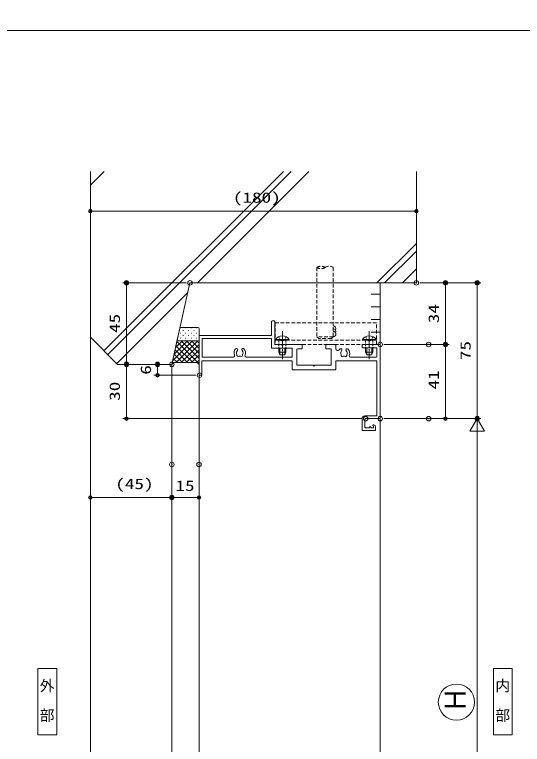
# Model space of a CAD drawing. Units: millimetres, scale not verified. Extents: x -584 to 584, y -818 to 818.
# Drawn here: x 27.2 to 307.6, y -421.9 to -18.7 of the extents above; entities that cross this region are included whole.
import ezdxf
from ezdxf.enums import TextEntityAlignment as Align

# ---------------------------------------------------------------- set-up
doc = ezdxf.new("R2010")
doc.units = ezdxf.units.MM
doc.header["$LTSCALE"] = 5
doc.header["$PDMODE"] = 32
doc.header["$PDSIZE"] = 2.5
for name, pattern in [('CHAIN2', [12, 9, -1, 1, -1]), ('DASHED1', [1.8, 1.2, -0.6]), ('DASHED2', [3, 2, -1])]:
    doc.linetypes.add(name, pattern=pattern)
for name, color, linetype, lineweight in [('0-0_Defpoints', 7, 'Continuous', 9), ('0-1_KATAZAI', 7, 'Continuous', 9), ('0-2_0', 7, 'Continuous', 9), ('0-3__0-0_', 7, 'Continuous', 9), ('0-4_USERZ', 3, 'Continuous', 9), ('0-A_PARTS2', 134, 'Continuous', 9), ('0-B_SYMBOLS2', 134, 'Continuous', 9), ('0-E_PARTS3', 134, 'Continuous', 9), ('0-F_YSS_ZEN', 6, 'Continuous', 9), ('1-0_osamari-u-', 4, 'Continuous', 9), ('1-2_1-3', 3, 'DASHED2', 9), ('1-3__0-7_', 7, 'Continuous', 9), ('1-4_USER1', 4, 'Continuous', 9), ('1-5_PARTS1', 4, 'Continuous', 9)]:
    doc.layers.add(name, color=color, linetype=linetype, lineweight=lineweight)
doc.styles.add('@ＭＳ ゴシック', font='')
doc.styles.add('ＭＳ ゴシック', font='')
doc.styles.get('@ＭＳ ゴシック').set_extended_font_data('@MS Gothic')
doc.styles.get('ＭＳ ゴシック').set_extended_font_data('MS Gothic')

# ---------------------------------------------------------------- blocks, each defined once
blk = doc.blocks.new('WAKU-U')
at = {"layer": '0-2_0'}
for p, q in [((-148.52, 0), (53.5, 0)), ((-150.02, -48.5), (-150.02, -1.5)), ((-141.02, -10.5), (-141.02, -48.5)), ((-116.5, -9), (-139.52, -9)), ((-115, -82.08), (-115, -10.5)), ((46, -9), (-103.5, -9)), ((47.5, -42.5), (47.5, -10.5)), ((55, -1.5), (55, -40)), ((72.5, -18.75), (72.5, -17.5)), ((75.34, -18.89), (74.66, -19.61)), ((76.25, -18.5), (80, -18.5)), ((77.5, -12.5), (86, -12.5)), ((87.5, -14), (87.5, -47.5)), ((-142.52, -50), (-148.52, -50)), ((85, -50), (55, -50)), ((57.5, -42.5), (77.5, -42.5)), ((-136.59, -94), (-136.54, -94)), ((-136.59, -106), (-136.54, -106)), ((-150.02, -148.5), (-150.02, -123.99)), ((-148.52, -122.49), (-137.82, -122.49)), ((-137.52, -136.49), (-137.52, -148.5)), ((-94, -134.99), (-136.02, -134.99)), ((-92.5, -180), (-92.5, -136.49)), ((-80, -123.99), (-80, -241)), ((-139.02, -150), (-148.52, -150)), ((-92.5, -228.5), (-92.5, -184.99)), ((-150.02, -267.5), (-150.02, -216.5)), ((-148.52, -215), (-139.02, -215)), ((-137.52, -216.5), (-137.52, -228.5)), ((-136.02, -230), (-94, -230)), ((-140.02, -244), (-140.02, -298.5)), ((-116.5, -242.5), (-138.52, -242.5)), ((-115, -369.88), (-115, -244)), ((-105, -244), (-105, -317.5)), ((-81.5, -242.5), (-103.5, -242.5)), ((-150.02, -289.5), (-150.02, -272.49)), ((-215.02, -298.5), (-215.02, -292.5)), ((-213.52, -291), (-151.52, -291)), ((-137.24, -381.5), (-137.19, -381.5)), ((-125.87, -378.55), (-126.44, -378.29)), ((-137.24, -393.5), (-137.19, -393.5)), ((-66.5, -500), (-173.52, -500)), ((-65, -494), (-65, -498.5))]:
    blk.add_line(p, q, dxfattribs=at)
for points in [[(-105, -10.5), (-105, -122.49), (-81.5, -122.49)], [(80, -40), (80, -30.5), (77, -27.5), (80, -24.5), (80, -18.5)], [(-125.22, -91.05), (-125.79, -90.79), (-127.76, -91.14)], [(-175.02, -498.5), (-175.02, -300), (-213.52, -300)], [(-141.52, -300), (-166.02, -300), (-166.02, -491), (-115, -491), (-115, -405.12)], [(-105, -317.5), (-105, -492.5), (-66.5, -492.5)], [(-125.87, -378.55), (-126.44, -378.29), (-128.41, -378.64)]]:
    blk.add_lwpolyline(points, dxfattribs=at)
for centre, radius, start, end in [((-148.52, -1.5), 1.5, 90, 180), ((53.5, -1.5), 1.5, 360, 90), ((-139.52, -10.5), 1.5, 90, 180), ((-116.5, -10.5), 1.5, 0, 90), ((-103.5, -10.5), 1.5, 90, 180), ((46, -10.5), 1.5, 0, 90), ((77.5, -17.5), 5, 90, 180), ((73.75, -18.75), 1.25, 180, 316.39718), ((76.25, -19.75), 1.25, 90, 136.39718), ((86, -14), 1.5, 0, 90), ((57.5, -40), 2.5, 180, 270), ((77.5, -40), 2.5, 270, 0), ((-148.52, -48.5), 1.5, 180, 270), ((-142.52, -48.5), 1.5, 270, 0), ((55, -42.5), 7.5, 180, 270), ((85, -47.5), 2.5, 270, 0), ((-134.84, -90.97), 3.5, 133.7398, 240), ((-126.2, -100), 16, 66.74202, 133.7398), ((-134.84, -90.97), 3.5, 240, 313.7398), ((-126.2, -100), 9, 100, 133.7398), ((-126.2, -100), 9, 59.14685, 83.7398), ((-120.06, -95.7), 3.75, 315.95278, 114.04722), ((-118.5, -82.08), 3.5, 246.74202, 0), ((-126.2, -100), 9, 349.14685, 10.85315), ((-134.84, -109.03), 3.5, 120, 226.2602), ((-137.82, -117.49), 5, 270, 56.39324), ((-126.2, -100), 16, 226.2602, 236.39324), ((-134.84, -109.03), 3.5, 46.2602, 120), ((-126.2, -100), 9, 226.2602, 260), ((-126.2, -100), 9, 260, 300.85315), ((-120.06, -104.3), 3.75, 245.95278, 44.04722), ((-148.52, -123.99), 1.5, 90, 180), ((-136.02, -136.49), 1.5, 90, 180), ((-94, -136.49), 1.5, 0, 90), ((-81.5, -123.99), 1.5, 0, 90), ((-148.52, -148.5), 1.5, 180, 270), ((-139.02, -148.5), 1.5, 270, 0), ((-148.52, -216.5), 1.5, 90, 180), ((-139.02, -216.5), 1.5, 0, 90), ((-136.02, -228.5), 1.5, 180, 270), ((-94, -228.5), 1.5, 270, 0), ((-81.5, -241), 1.5, 270, 0), ((-138.52, -244), 1.5, 90, 180), ((-116.5, -244), 1.5, 0, 90), ((-103.5, -244), 1.5, 90, 180), ((-213.52, -292.5), 1.5, 90, 180), ((-213.52, -298.5), 1.5, 180, 270), ((-151.52, -289.5), 1.5, 270, 0), ((-141.52, -298.5), 1.5, 270, 360), ((-135.49, -378.47), 3.5, 133.7398, 240), ((-126.85, -387.5), 16, 64.64629, 133.7398), ((-135.49, -378.47), 3.5, 240, 313.7398), ((-126.85, -387.5), 9, 100, 133.7398), ((-126.85, -387.5), 9, 59.14685, 83.7398), ((-120.71, -383.2), 3.75, 315.95278, 114.04722), ((-118.5, -369.88), 3.5, 244.64629, 0), ((-135.49, -396.53), 3.5, 120, 226.2602), ((-126.85, -387.5), 16, 226.2602, 295.35371), ((-135.49, -396.53), 3.5, 46.2602, 120), ((-126.85, -387.5), 9, 226.2602, 260), ((-126.85, -387.5), 9, 260, 300.85315), ((-120.71, -391.8), 3.75, 245.95278, 44.04722), ((-118.5, -405.12), 3.5, 360, 115.35371), ((-126.85, -387.5), 9, 349.14685, 10.85315), ((-173.52, -498.5), 1.5, 180, 270), ((-66.5, -494), 1.5, 0, 90), ((-66.5, -498.5), 1.5, 270, 0)]:
    blk.add_arc(centre, radius, start, end, dxfattribs=at)
at = {"layer": '0-3__0-0_'}
for points in [[(-92.5, -180), (-90, -182.49), (-92.5, -184.99)], [(-150.02, -267.5), (-147.52, -269.99), (-150.02, -272.49)]]:
    blk.add_lwpolyline(points, dxfattribs=at)
blk = doc.blocks.new('U24')
at = {"layer": '0-E_PARTS3', "linetype": 'DASHED2'}
for p, q in [((-17.5, 0), (-22.5, -5)), ((-22.5, -196.53), (-22.5, -5)), ((22.5, -5), (-22.5, -5)), ((22.5, -196.53), (22.5, -5))]:
    blk.add_line(p, q, dxfattribs=at)
blk.add_lwpolyline([(22.5, -5), (17.5, 0), (-17.5, 0)], dxfattribs=at)
at = {"layer": '0-E_PARTS3'}
for centre, end in [((22.5, -12.5), 90.00151), ((22.5, -20), 30.00151), ((22.5, -27.5), 30.00151)]:
    blk.add_arc(centre, 7.5, 270.00151, end, dxfattribs=at)
at = {"layer": '0-E_PARTS3', "linetype": 'DASHED2'}
for centre, radius, start, end in [((-11.25, -213.08), 20.01, 55.78298, 124.22003), ((-11.25, -179.99), 20.01, 235.78298, 304.22004), ((11.25, -180.01), 19.99, 235.76229, 304.24073)]:
    blk.add_arc(centre, radius, start, end, dxfattribs=at)
blk = doc.blocks.new('DOT1')
at = {"layer": '0-2_0'}
blk.add_line((0, 0), (-5, 0), dxfattribs=at)
for radius in [2.5, 1.62]:
    blk.add_circle((0, 0), radius, dxfattribs=at)
blk = doc.blocks.new('ALW1')
at = {"layer": '0-2_0'}
blk.add_line((0, 0), (-5, 0), dxfattribs=at)
blk.add_lwpolyline([(-1.732, -1), (0, 0), (-1.732, 1)], close=True, dxfattribs=at)
blk = doc.blocks.new('U9')
at = {"layer": '0-E_PARTS3', "linetype": 'CHAIN2'}
blk.add_line((-25, 0), (52.5, 0), dxfattribs=at)
at = {"layer": '0-E_PARTS3'}
for p, q in [((-2.54, 18.75), (0, 18.75)), ((0, 18.75), (0, -18.75)), ((21.5, 10), (33, 10)), ((21.5, 6.73), (39.54, 6.73)), ((33, 10), (33, -10)), ((40, 6.5), (33, 10)), ((40, 6.5), (40, -6.5)), ((21.5, -6.73), (39.54, -6.73)), ((21.5, -10), (33, -10)), ((40, -6.5), (33, -10))]:
    blk.add_line(p, q, dxfattribs=at)
at = {"layer": '0-E_PARTS3', "linetype": 'DASHED1'}
for p, q in [((0, 10), (21.5, 10)), ((0, -10), (21.5, -10))]:
    blk.add_line(p, q, dxfattribs=at)
for points in [[(-10.05, 10.25), (-0.77, 5.72), (2.28, 0)], [(-10.05, -10.25), (-0.77, -5.72), (2.28, 0)]]:
    blk.add_lwpolyline(points, dxfattribs=at)
at = {"layer": '0-E_PARTS3'}
blk.add_lwpolyline([(-2.54, 18.75), (-2.54, -18.75), (0, -18.75)], dxfattribs=at)
blk.add_arc((10.13, 0), 22.63, 124.06671, 235.93329, dxfattribs=at)
blk = doc.blocks.new('U10')
at = {"layer": '0-E_PARTS3', "linetype": 'CHAIN2'}
blk.add_line((-25, 0), (52.5, 0), dxfattribs=at)
at = {"layer": '0-E_PARTS3'}
for p, q in [((-2.54, 18.75), (0, 18.75)), ((0, 18.75), (0, -18.75)), ((20.5, 10), (33, 10)), ((20.5, 6.73), (39.54, 6.73)), ((33, 10), (33, -10)), ((40, 6.5), (33, 10)), ((40, 6.5), (40, -6.5)), ((20.5, -6.73), (39.54, -6.73)), ((20.5, -10), (33, -10)), ((40, -6.5), (33, -10))]:
    blk.add_line(p, q, dxfattribs=at)
at = {"layer": '0-E_PARTS3', "linetype": 'DASHED1'}
for p, q in [((0, 10), (20.5, 10)), ((0, -10), (20.5, -10))]:
    blk.add_line(p, q, dxfattribs=at)
for points in [[(-10.05, 10.25), (-0.77, 5.72), (2.28, 0)], [(-10.05, -10.25), (-0.77, -5.72), (2.28, 0)]]:
    blk.add_lwpolyline(points, dxfattribs=at)
at = {"layer": '0-E_PARTS3'}
blk.add_lwpolyline([(-2.54, 18.75), (-2.54, -18.75), (0, -18.75)], dxfattribs=at)
blk.add_arc((10.13, 0), 22.63, 124.06671, 235.93329, dxfattribs=at)
blk = doc.blocks.new('A$C0AB24780')
at = {"layer": '1-2_1-3'}
blk.add_line((-11.5, -8.99), (-11.5, -288.99), dxfattribs=at)
blk.add_lwpolyline([(0, -288.99), (0, -8.99), (-60, -8.99), (-60, -288.99)], close=True, dxfattribs=at)
at = {"layer": '0-E_PARTS3'}
for name, p in [('U10', (-11.5, -28.99)), ('U9', (-11.5, -268.99))]:
    blk.add_blockref(name, p, dxfattribs=at)
blk = doc.blocks.new('GAIBU_H')
at = {"layer": '1-4_USER1'}
blk.add_lwpolyline([(-26.1, -91.6), (26.1, -91.6), (26.1, 91.6), (-26.1, 91.6)], close=True, dxfattribs=at)
at = {"layer": '1-4_USER1', "style": '@ＭＳ ゴシック'}
blk.add_text('外\u3000部', height=29.95, rotation=270, dxfattribs=at).set_placement((-24.93, 64.6), align=Align.BOTTOM_LEFT)
blk = doc.blocks.new('NAIBU_H')
at = {"layer": '1-4_USER1'}
blk.add_lwpolyline([(-26.1, -91.6), (26.1, -91.6), (26.1, 91.6), (-26.1, 91.6)], close=True, dxfattribs=at)
at = {"layer": '1-4_USER1', "style": '@ＭＳ ゴシック'}
blk.add_text('内\u3000部', height=29.95, rotation=270, dxfattribs=at).set_placement((-24.93, 64.6), align=Align.BOTTOM_LEFT)

msp = doc.modelspace()

# ---------------------------------------------------------------- linework, layer by layer
at = {"layer": '0-0_Defpoints'}
for p in [(89.002, -166.898), (124.078, -166.898), (249.078, -166.898), (265.137, -166.898), (282.696, -166.898), (229.078, -200.894), (255.863, -200.894), (265.137, -200.894), (89.002, -211.898), (106.182, -211.898), (114.078, -211.898), (129.378, -217.898), (221.078, -241.898), (229.078, -241.898), (255.863, -241.898), (282.696, -241.898), (114.078, -267.203), (129.078, -267.203), (114.078, -285.442)]:
    msp.add_point(p, dxfattribs=at)
at = {"layer": '0-4_USERZ'}
for p, q in [((69.078, -112.903), (76.652, -105.33)), ((76.578, -204.398), (175.647, -105.33)), ((78.699, -206.52), (179.889, -105.33)), ((128.22, -166.898), (189.789, -105.33)), ((69.078, -136.119), (69.078, -125.234)), ((71.078, -127.234), (247.078, -127.234)), ((249.078, -134.114), (249.078, -125.234)), ((227.215, -166.898), (249.078, -145.035)), ((231.458, -166.898), (249.078, -149.278)), ((241.357, -166.898), (249.078, -159.177)), ((122.078, -166.898), (87.002, -166.898)), ((89.002, -209.898), (89.002, -168.898)), ((251.078, -166.898), (267.137, -166.898)), ((251.078, -166.898), (284.696, -166.898)), ((265.137, -198.894), (265.137, -168.898)), ((282.696, -239.898), (282.696, -168.898)), ((83.649, -211.469), (122.895, -172.224)), ((69.078, -196.898), (69.078, -670.591)), ((231.078, -200.894), (267.137, -200.894)), ((257.863, -200.894), (267.137, -200.894)), ((265.137, -239.898), (265.137, -202.894)), ((112.078, -211.898), (87.002, -211.898)), ((112.078, -211.898), (87.002, -211.898)), ((112.078, -211.898), (104.182, -211.898)), ((114.078, -211.898), (114.078, -665.066)), ((89.002, -239.898), (89.002, -213.898)), ((106.182, -215.898), (106.182, -213.898)), ((129.078, -217.598), (129.078, -659.898)), ((127.378, -217.898), (104.182, -217.898)), ((219.078, -241.898), (87.002, -241.898)), ((229.078, -241.598), (229.078, -591.898)), ((231.078, -241.898), (267.137, -241.898)), ((257.863, -241.898), (284.696, -241.898)), ((114.078, -269.203), (114.078, -287.442)), ((114.078, -269.203), (114.078, -287.442)), ((129.078, -269.203), (129.078, -287.442)), ((69.078, -272.677), (69.078, -287.442)), ((112.078, -285.442), (71.078, -285.442)), ((127.078, -285.442), (116.078, -285.442))]:
    msp.add_line(p, q, dxfattribs=at)
at = {"layer": '0-4_USERZ', "color": 7}
for points in [[(22.5, -27.5), (573.26, -27.5), (573.26, 747.288), (22.5, 747.288)], [(22.5, -802.288), (573.26, -802.288), (573.26, -27.5), (22.5, -27.5)]]:
    msp.add_lwpolyline(points, close=True, dxfattribs=at)
msp.add_lwpolyline([(69.078, -105.33), (69.078, -196.898), (84.078, -211.898), (114.078, -211.898), (124.078, -166.898), (249.078, -166.898), (249.078, -105.33)], dxfattribs=at)
at = {"layer": '0-A_PARTS2'}
for p, q in [((117.078, -198.398), (118.491, -192.038)), ((118.991, -191.538), (128.578, -191.538)), ((129.078, -192.038), (129.078, -198.398)), ((128.578, -198.898), (117.578, -198.898)), ((117.578, -198.898), (128.578, -198.898)), ((129.078, -198.398), (129.078, -211.898))]:
    msp.add_line(p, q, dxfattribs=at)
msp.add_lwpolyline([(129.078, -211.898), (128.078, -210.898), (115.078, -210.898), (114.078, -211.898), (117.078, -198.398)], dxfattribs=at)
for centre, start, end in [((118.991, -192.038), 90, 180), ((128.578, -192.038), 0, 90), ((117.578, -198.398), 180, 270), ((117.578, -198.398), 180, 270), ((128.578, -198.398), 270, 0), ((128.578, -198.398), 270, 0)]:
    msp.add_arc(centre, 0.5, start, end, dxfattribs=at)
at = {"layer": '0-B_SYMBOLS2'}
for p, q in [((117.078, -198.398), (118.491, -192.038)), ((118.797, -191.76), (118.597, -191.76)), ((118.991, -191.538), (128.578, -191.538)), ((120.412, -193.175), (120.212, -193.175)), ((121.827, -191.76), (121.627, -191.76)), ((123.442, -193.175), (123.242, -193.175)), ((124.857, -191.76), (124.657, -191.76)), ((126.472, -193.175), (126.272, -193.175)), ((127.887, -191.76), (127.687, -191.76)), ((129.078, -192.038), (129.078, -198.398)), ((118.797, -194.59), (118.597, -194.59)), ((118.797, -197.42), (118.597, -197.42)), ((120.412, -196.005), (120.212, -196.005)), ((121.827, -194.59), (121.627, -194.59)), ((121.827, -197.42), (121.627, -197.42)), ((123.442, -196.005), (123.242, -196.005)), ((124.857, -194.59), (124.657, -194.59)), ((124.857, -197.42), (124.657, -197.42)), ((126.472, -196.005), (126.272, -196.005)), ((127.887, -194.59), (127.687, -194.59)), ((127.887, -197.42), (127.687, -197.42)), ((125.539, -198.898), (114.518, -209.919)), ((122.71, -198.898), (115.326, -206.282)), ((119.882, -198.898), (116.134, -202.646)), ((128.367, -198.898), (116.367, -210.898)), ((116.871, -199.332), (129.078, -211.539)), ((117.213, -198.738), (116.942, -199.009)), ((117.382, -198.835), (117.34, -198.835)), ((128.578, -198.898), (117.578, -198.898)), ((117.578, -198.898), (128.578, -198.898)), ((129.078, -201.016), (119.195, -210.898)), ((119.265, -198.898), (129.078, -208.711)), ((120.412, -198.835), (120.212, -198.835)), ((122.094, -198.898), (129.078, -205.883)), ((123.442, -198.835), (123.242, -198.835)), ((124.922, -198.898), (129.078, -203.054)), ((126.472, -198.835), (126.272, -198.835)), ((127.751, -198.898), (129.078, -200.226)), ((129.078, -198.398), (129.078, -211.898)), ((115.842, -203.96), (122.78, -210.898)), ((116.356, -201.646), (125.609, -210.898)), ((129.078, -203.844), (122.024, -210.898)), ((114.814, -208.589), (117.123, -210.898)), ((115.328, -206.274), (119.952, -210.898)), ((129.078, -206.672), (124.852, -210.898)), ((129.078, -209.501), (127.681, -210.898)), ((114.299, -210.903), (114.686, -211.29))]:
    msp.add_line(p, q, dxfattribs=at)
msp.add_lwpolyline([(129.078, -211.898), (128.078, -210.898), (115.078, -210.898), (114.078, -211.898), (117.078, -198.398)], dxfattribs=at)
for centre, start, end in [((118.991, -192.038), 90, 180), ((128.578, -192.038), 0, 90), ((117.578, -198.398), 180, 270), ((117.578, -198.398), 180, 270), ((128.578, -198.398), 270, 0), ((128.578, -198.398), 270, 0)]:
    msp.add_arc(centre, 0.5, start, end, dxfattribs=at)
at = {"layer": '0-F_YSS_ZEN'}
for p, q in [((231.078, -241.898), (284.696, -241.898)), ((282.696, -571.898), (282.696, -261.898))]:
    msp.add_line(p, q, dxfattribs=at)
at = {"layer": '1-0_osamari-u-'}
for p, q in [((229.078, -201.194), (229.078, -166.898)), ((229.078, -173.194), (224.078, -173.194)), ((229.078, -180.194), (224.078, -180.194)), ((229.078, -187.194), (224.078, -187.194)), ((229.078, -194.194), (224.078, -194.194))]:
    msp.add_line(p, q, dxfattribs=at)
at = {"layer": '1-3__0-7_'}
msp.add_circle((271.202, -398.49), 10, dxfattribs=at)
at = {"layer": '1-5_PARTS1'}
msp.add_lwpolyline([(129.078, -211.898), (128.078, -210.898), (115.078, -210.898), (114.078, -211.898)], dxfattribs=at)

# ---------------------------------------------------------------- block references
at = {"layer": '0-1_KATAZAI', "xscale": 0.2, "yscale": 0.2, "rotation": 270}
msp.add_blockref('WAKU-U', (229.078, -230.898), dxfattribs=at)
at = {"layer": '0-4_USERZ'}
for name, p, xscale, yscale, rotation in [('DOT1', (69.078, -127.234), 0.4, 0.4, 180), ('DOT1', (89.002, -166.898), 0.4, 0.4, 90), ('DOT1', (265.137, -166.898), 0.4, 0.4, 90), ('DOT1', (282.696, -166.898), 0.4, 0.4, 90), ('A$C0AB24780', (228.878, -200.894), 0.2, 0.2, 270), ('DOT1', (265.137, -200.894), 0.4, 0.4, 270), ('DOT1', (265.137, -200.894), 0.4, 0.4, 90), ('DOT1', (89.002, -211.898), 0.4, 0.4, 270), ('DOT1', (89.002, -211.898), 0.4, 0.4, 90), ('DOT1', (106.182, -211.898), 0.4, 0.4, 90), ('DOT1', (106.182, -217.898), 0.4, 0.4, 270), ('DOT1', (89.002, -241.898), 0.4, 0.4, 270), ('DOT1', (265.137, -241.898), 0.4, 0.4, 270), ('DOT1', (282.696, -241.898), 0.4, 0.4, 270), ('DOT1', (69.078, -285.442), 0.4, 0.4, 180), ('DOT1', (114.078, -285.442), 0.4, 0.4, 180)]:
    msp.add_blockref(name, p, dxfattribs=dict(at, xscale=xscale, yscale=yscale, rotation=rotation))
at = {"layer": '0-4_USERZ', "xscale": 0.4, "yscale": 0.4}
for p in [(249.078, -127.234), (114.078, -285.442), (129.078, -285.442)]:
    msp.add_blockref('DOT1', p, dxfattribs=at)
at = {"layer": '0-E_PARTS3', "xscale": -0.2, "yscale": 0.2, "rotation": 180}
msp.add_blockref('U24', (198.659, -197.665), dxfattribs=at)
at = {"layer": '0-F_YSS_ZEN', "xscale": 4, "yscale": 4, "rotation": 90}
msp.add_blockref('ALW1', (282.696, -241.898), dxfattribs=at)
at = {"layer": '1-4_USER1', "xscale": 0.2, "yscale": 0.2}
for name, p in [('GAIBU_H', (45.265, -398.19)), ('NAIBU_H', (296.839, -398.19))]:
    msp.add_blockref(name, p, dxfattribs=at)

# ---------------------------------------------------------------- texts
at = {"layer": '0-4_USERZ', "style": 'ＭＳ ゴシック', "width": 1.35}
for s, p in [('(180)', (147.764, -124.344)), ('(45)', (82.835, -282.552)), ('15', (116.05, -283.552))]:
    msp.add_text(s, height=5.755, dxfattribs=at).set_placement(p, align=Align.BOTTOM_LEFT)
for s, p in [('34', (263.247, -189.168)), ('45', (87.112, -194.541)), ('75', (280.806, -209.541)), ('6', (104.293, -217.598)), ('41', (263.247, -225.768)), ('30', (87.112, -232.041))]:
    msp.add_text(s, height=5.755, rotation=90, dxfattribs=at).set_placement(p, align=Align.BOTTOM_LEFT)
at = {"layer": '1-3__0-7_', "style": 'ＭＳ ゴシック', "width": 0.9}
msp.add_text('Ｈ', height=11.55, rotation=90, dxfattribs=at).set_placement((279.81, -404.336), align=Align.BOTTOM_LEFT)

doc.saveas('drawing.dxf')
